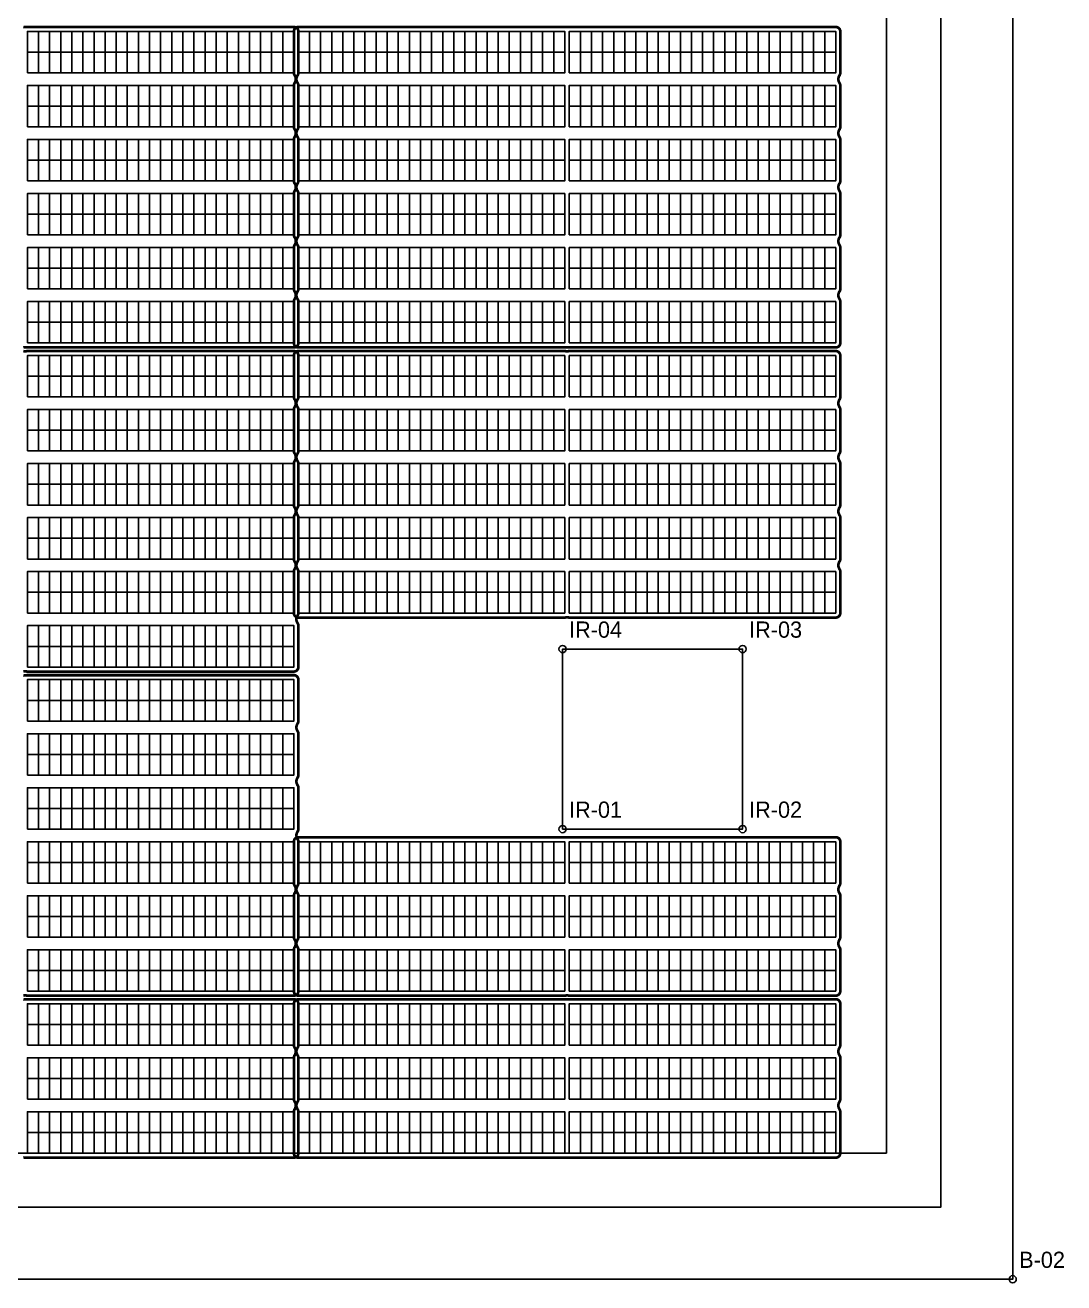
# Model space of a CAD drawing. Header units: metres. Extents: x 1000 to 1920, y 586 to 1306.
# Drawn here: x 1290.3 to 1405.7, y 999.6 to 1139.3 of the extents above; entities that cross this region are included whole.
import ezdxf
from ezdxf.enums import TextEntityAlignment as Align

# ---------------------------------------------------------------- set-up
doc = ezdxf.new("R2010")
doc.units = ezdxf.units.M
for name, color, linetype in [('BOUNDARY', 7, 'Continuous'), ('BOUNDARY_POINTS', 7, 'Continuous'), ('EXCLUSIONS', 1, 'Continuous'), ('GROUP_BOUNDARY', 1, 'Continuous'), ('INVERTER_ROOM_POINTS', 6, 'Continuous'), ('MODULES', 5, 'Continuous'), ('PV_TABLES', 3, 'Continuous'), ('SERVICE_ROAD', 1, 'Continuous')]:
    doc.layers.add(name, color=color, linetype=linetype)

# ---------------------------------------------------------------- blocks, each defined once
blk = doc.blocks.new('PV_TABLE_2x24')
at = {"layer": 'MODULES'}
for p, q in [((1.23333, 0), (1.23333, 4.6)), ((2.46666, 0), (2.46666, 4.6)), ((3.69999, 0), (3.69999, 4.6)), ((4.93332, 0), (4.93332, 4.6)), ((6.16665, 0), (6.16665, 4.6)), ((7.39998, 0), (7.39998, 4.6)), ((8.63331, 0), (8.63331, 4.6)), ((9.86664, 0), (9.86664, 4.6)), ((11.09997, 0), (11.09997, 4.6)), ((12.3333, 0), (12.3333, 4.6)), ((13.56663, 0), (13.56663, 4.6)), ((14.79996, 0), (14.79996, 4.6)), ((16.03329, 0), (16.03329, 4.6)), ((17.26662, 0), (17.26662, 4.6)), ((18.49995, 0), (18.49995, 4.6)), ((19.73328, 0), (19.73328, 4.6)), ((20.96661, 0), (20.96661, 4.6)), ((22.19994, 0), (22.19994, 4.6)), ((23.43327, 0), (23.43327, 4.6)), ((24.6666, 0), (24.6666, 4.6)), ((25.89993, 0), (25.89993, 4.6)), ((27.13326, 0), (27.13326, 4.6)), ((28.36659, 0), (28.36659, 4.6)), ((0, 2.3), (29.59992, 2.3))]:
    blk.add_line(p, q, dxfattribs=at)
blk.add_lwpolyline([(0, 0), (29.59992, 0), (29.59992, 4.6), (0, 4.6)], close=True, dxfattribs=at)

msp = doc.modelspace()

# ---------------------------------------------------------------- linework, layer by layer
at = {"layer": 'BOUNDARY'}
msp.add_lwpolyline([(1000, 1000), (1400, 1000), (1400, 1300), (1000, 1300), (1000, 1000)], close=True, dxfattribs=at)
at = {"layer": 'BOUNDARY_POINTS'}
msp.add_circle((1400, 1000), 0.4, dxfattribs=at)
at = {"layer": 'EXCLUSIONS'}
msp.add_lwpolyline([(1350, 1050), (1370, 1050), (1370, 1070), (1350, 1070), (1350, 1050)], close=True, dxfattribs=at)
at = {"layer": 'GROUP_BOUNDARY', "color": 1, "lineweight": 211, "true_color": 0xdc143c, "const_width": 0.3}
for points in [[(1290.1, 1139.1), (1290.18, 1139.08), (1290.19, 1139.08), (1290.26, 1139.08), (1290.34, 1139.08), (1290.41, 1139.08), (1290.5, 1139.1), (1290.57, 1139.1), (1320.13, 1139.1), (1320.2, 1139.1), (1320.25, 1139.09), (1320.29, 1139.08), (1320.34, 1139.06), (1320.38, 1139.04), (1320.43, 1139.01), (1320.47, 1138.99), (1320.5, 1138.95), (1320.54, 1138.92), (1320.56, 1138.88), (1320.59, 1138.84), (1320.61, 1138.79), (1320.63, 1138.74), (1320.64, 1138.7), (1320.65, 1138.65), (1320.65, 1138.58), (1320.65, 1134.02), (1320.65, 1133.95), (1320.64, 1133.9), (1320.63, 1133.86), (1320.61, 1133.81), (1320.59, 1133.76), (1320.55, 1133.7), (1320.54, 1133.69), (1320.51, 1133.62), (1320.48, 1133.55), (1320.46, 1133.48), (1320.44, 1133.41), (1320.44, 1133.33), (1320.44, 1133.26), (1320.44, 1133.19), (1320.46, 1133.11), (1320.48, 1133.04), (1320.51, 1132.98), (1320.54, 1132.91), (1320.59, 1132.83), (1320.61, 1132.79), (1320.63, 1132.74), (1320.64, 1132.7), (1320.65, 1132.65), (1320.65, 1132.58), (1320.65, 1128.02), (1320.65, 1127.95), (1320.64, 1127.9), (1320.63, 1127.86), (1320.61, 1127.81), (1320.59, 1127.76), (1320.55, 1127.7), (1320.54, 1127.69), (1320.51, 1127.62), (1320.48, 1127.55), (1320.46, 1127.48), (1320.44, 1127.41), (1320.44, 1127.33), (1320.44, 1127.26), (1320.44, 1127.19), (1320.46, 1127.11), (1320.48, 1127.04), (1320.51, 1126.98), (1320.54, 1126.91), (1320.59, 1126.83), (1320.61, 1126.79), (1320.63, 1126.74), (1320.64, 1126.7), (1320.65, 1126.65), (1320.65, 1126.58), (1320.65, 1122.02), (1320.65, 1121.95), (1320.64, 1121.9), (1320.63, 1121.86), (1320.61, 1121.81), (1320.59, 1121.76), (1320.55, 1121.7), (1320.54, 1121.69), (1320.51, 1121.62), (1320.48, 1121.55), (1320.46, 1121.48), (1320.44, 1121.41), (1320.44, 1121.33), (1320.44, 1121.26), (1320.44, 1121.19), (1320.46, 1121.11), (1320.48, 1121.04), (1320.51, 1120.98), (1320.54, 1120.91), (1320.59, 1120.83), (1320.61, 1120.79), (1320.63, 1120.74), (1320.64, 1120.7), (1320.65, 1120.65), (1320.65, 1120.58), (1320.65, 1116.02), (1320.65, 1115.95), (1320.64, 1115.9), (1320.63, 1115.86), (1320.61, 1115.81), (1320.59, 1115.76), (1320.55, 1115.7), (1320.54, 1115.69), (1320.51, 1115.62), (1320.48, 1115.55), (1320.46, 1115.48), (1320.44, 1115.41), (1320.44, 1115.33), (1320.44, 1115.26), (1320.44, 1115.19), (1320.46, 1115.11), (1320.48, 1115.04), (1320.51, 1114.98), (1320.54, 1114.91), (1320.59, 1114.83), (1320.61, 1114.79), (1320.63, 1114.74), (1320.64, 1114.7), (1320.65, 1114.65), (1320.65, 1114.58), (1320.65, 1110.02), (1320.65, 1109.95), (1320.64, 1109.9), (1320.63, 1109.86), (1320.61, 1109.81), (1320.59, 1109.76), (1320.55, 1109.7), (1320.54, 1109.69), (1320.51, 1109.62), (1320.48, 1109.55), (1320.46, 1109.48), (1320.44, 1109.41), (1320.44, 1109.33), (1320.44, 1109.26), (1320.44, 1109.19), (1320.46, 1109.11), (1320.48, 1109.04), (1320.51, 1108.98), (1320.54, 1108.91), (1320.59, 1108.83), (1320.61, 1108.79), (1320.63, 1108.74), (1320.64, 1108.7), (1320.65, 1108.65), (1320.65, 1108.58), (1320.65, 1104.02), (1320.65, 1103.95), (1320.64, 1103.9), (1320.63, 1103.86), (1320.61, 1103.81), (1320.59, 1103.76), (1320.56, 1103.72), (1320.54, 1103.68), (1320.5, 1103.65), (1320.47, 1103.61), (1320.43, 1103.59), (1320.38, 1103.56), (1320.34, 1103.54), (1320.29, 1103.52), (1320.25, 1103.51), (1320.2, 1103.5), (1320.13, 1103.5), (1290.57, 1103.5), (1290.5, 1103.5), (1290.42, 1103.52), (1290.41, 1103.52), (1290.33, 1103.52), (1290.26, 1103.52), (1290.19, 1103.52), (1290.1, 1103.5)], [(1290.1, 1103.1), (1290.18, 1103.08), (1290.19, 1103.08), (1290.26, 1103.08), (1290.34, 1103.08), (1290.41, 1103.08), (1290.5, 1103.1), (1290.57, 1103.1), (1320.13, 1103.1), (1320.2, 1103.1), (1320.25, 1103.09), (1320.29, 1103.08), (1320.34, 1103.06), (1320.38, 1103.04), (1320.43, 1103.01), (1320.47, 1102.99), (1320.5, 1102.95), (1320.54, 1102.92), (1320.56, 1102.88), (1320.59, 1102.84), (1320.61, 1102.79), (1320.63, 1102.74), (1320.64, 1102.7), (1320.65, 1102.65), (1320.65, 1102.58), (1320.65, 1098.02), (1320.65, 1097.95), (1320.64, 1097.9), (1320.63, 1097.86), (1320.61, 1097.81), (1320.59, 1097.76), (1320.55, 1097.7), (1320.54, 1097.69), (1320.51, 1097.62), (1320.48, 1097.55), (1320.46, 1097.48), (1320.44, 1097.41), (1320.44, 1097.33), (1320.44, 1097.26), (1320.44, 1097.19), (1320.46, 1097.11), (1320.48, 1097.04), (1320.51, 1096.98), (1320.54, 1096.91), (1320.59, 1096.83), (1320.61, 1096.79), (1320.63, 1096.74), (1320.64, 1096.7), (1320.65, 1096.65), (1320.65, 1096.58), (1320.65, 1092.02), (1320.65, 1091.95), (1320.64, 1091.9), (1320.63, 1091.86), (1320.61, 1091.81), (1320.59, 1091.76), (1320.55, 1091.7), (1320.54, 1091.69), (1320.51, 1091.62), (1320.48, 1091.55), (1320.46, 1091.48), (1320.44, 1091.41), (1320.44, 1091.33), (1320.44, 1091.26), (1320.44, 1091.19), (1320.46, 1091.11), (1320.48, 1091.04), (1320.51, 1090.98), (1320.54, 1090.91), (1320.59, 1090.83), (1320.61, 1090.79), (1320.63, 1090.74), (1320.64, 1090.7), (1320.65, 1090.65), (1320.65, 1090.58), (1320.65, 1086.02), (1320.65, 1085.95), (1320.64, 1085.9), (1320.63, 1085.86), (1320.61, 1085.81), (1320.59, 1085.76), (1320.55, 1085.7), (1320.54, 1085.69), (1320.51, 1085.62), (1320.48, 1085.55), (1320.46, 1085.48), (1320.44, 1085.41), (1320.44, 1085.33), (1320.44, 1085.26), (1320.44, 1085.19), (1320.46, 1085.11), (1320.48, 1085.04), (1320.51, 1084.98), (1320.54, 1084.91), (1320.59, 1084.83), (1320.61, 1084.79), (1320.63, 1084.74), (1320.64, 1084.7), (1320.65, 1084.65), (1320.65, 1084.58), (1320.65, 1080.02), (1320.65, 1079.95), (1320.64, 1079.9), (1320.63, 1079.86), (1320.61, 1079.81), (1320.59, 1079.76), (1320.55, 1079.7), (1320.54, 1079.69), (1320.51, 1079.62), (1320.48, 1079.55), (1320.46, 1079.48), (1320.44, 1079.41), (1320.44, 1079.33), (1320.44, 1079.26), (1320.44, 1079.19), (1320.46, 1079.11), (1320.48, 1079.04), (1320.51, 1078.98), (1320.54, 1078.91), (1320.59, 1078.83), (1320.61, 1078.79), (1320.63, 1078.74), (1320.64, 1078.7), (1320.65, 1078.65), (1320.65, 1078.58), (1320.65, 1074.02), (1320.65, 1073.95), (1320.64, 1073.9), (1320.63, 1073.86), (1320.61, 1073.81), (1320.59, 1073.76), (1320.55, 1073.7), (1320.54, 1073.69), (1320.51, 1073.62), (1320.48, 1073.55), (1320.46, 1073.48), (1320.44, 1073.41), (1320.44, 1073.33), (1320.44, 1073.26), (1320.44, 1073.19), (1320.46, 1073.11), (1320.48, 1073.04), (1320.51, 1072.98), (1320.54, 1072.91), (1320.59, 1072.83), (1320.61, 1072.79), (1320.63, 1072.74), (1320.64, 1072.7), (1320.65, 1072.65), (1320.65, 1072.58), (1320.65, 1068.02), (1320.65, 1067.95), (1320.64, 1067.9), (1320.63, 1067.86), (1320.61, 1067.81), (1320.59, 1067.76), (1320.56, 1067.72), (1320.54, 1067.68), (1320.5, 1067.65), (1320.47, 1067.61), (1320.43, 1067.59), (1320.38, 1067.56), (1320.34, 1067.54), (1320.29, 1067.52), (1320.25, 1067.51), (1320.2, 1067.5), (1320.13, 1067.5), (1290.57, 1067.5), (1290.5, 1067.5), (1290.42, 1067.52), (1290.41, 1067.52), (1290.33, 1067.52), (1290.26, 1067.52), (1290.19, 1067.52), (1290.1, 1067.5)], [(1290.1, 1067.1), (1290.18, 1067.08), (1290.19, 1067.08), (1290.26, 1067.08), (1290.34, 1067.08), (1290.41, 1067.08), (1290.5, 1067.1), (1290.57, 1067.1), (1320.13, 1067.1), (1320.2, 1067.1), (1320.25, 1067.09), (1320.29, 1067.08), (1320.34, 1067.06), (1320.38, 1067.04), (1320.43, 1067.01), (1320.47, 1066.99), (1320.5, 1066.95), (1320.54, 1066.92), (1320.56, 1066.88), (1320.59, 1066.84), (1320.61, 1066.79), (1320.63, 1066.74), (1320.64, 1066.7), (1320.65, 1066.65), (1320.65, 1066.58), (1320.65, 1062.02), (1320.65, 1061.95), (1320.64, 1061.9), (1320.63, 1061.86), (1320.61, 1061.81), (1320.59, 1061.76), (1320.55, 1061.7), (1320.54, 1061.69), (1320.51, 1061.62), (1320.48, 1061.55), (1320.46, 1061.48), (1320.44, 1061.41), (1320.44, 1061.33), (1320.44, 1061.26), (1320.44, 1061.19), (1320.46, 1061.11), (1320.48, 1061.04), (1320.51, 1060.98), (1320.54, 1060.91), (1320.59, 1060.83), (1320.61, 1060.79), (1320.63, 1060.74), (1320.64, 1060.7), (1320.65, 1060.65), (1320.65, 1060.58), (1320.65, 1056.02), (1320.65, 1055.95), (1320.64, 1055.9), (1320.63, 1055.86), (1320.61, 1055.81), (1320.59, 1055.76), (1320.55, 1055.7), (1320.54, 1055.69), (1320.51, 1055.62), (1320.48, 1055.55), (1320.46, 1055.48), (1320.44, 1055.41), (1320.44, 1055.33), (1320.44, 1055.26), (1320.44, 1055.19), (1320.46, 1055.11), (1320.48, 1055.04), (1320.51, 1054.98), (1320.54, 1054.91), (1320.59, 1054.83), (1320.61, 1054.79), (1320.63, 1054.74), (1320.64, 1054.7), (1320.65, 1054.65), (1320.65, 1054.58), (1320.65, 1050.02), (1320.65, 1049.95), (1320.64, 1049.9), (1320.63, 1049.86), (1320.61, 1049.81), (1320.59, 1049.76), (1320.55, 1049.7), (1320.54, 1049.69), (1320.51, 1049.62), (1320.48, 1049.55), (1320.46, 1049.48), (1320.44, 1049.41), (1320.44, 1049.33), (1320.44, 1049.26), (1320.44, 1049.19), (1320.46, 1049.11), (1320.48, 1049.04), (1320.51, 1048.98), (1320.54, 1048.91), (1320.59, 1048.83), (1320.61, 1048.79), (1320.63, 1048.74), (1320.64, 1048.7), (1320.65, 1048.65), (1320.65, 1048.58), (1320.65, 1044.02), (1320.65, 1043.95), (1320.64, 1043.9), (1320.63, 1043.86), (1320.61, 1043.81), (1320.59, 1043.76), (1320.55, 1043.7), (1320.54, 1043.69), (1320.51, 1043.62), (1320.48, 1043.55), (1320.46, 1043.48), (1320.44, 1043.41), (1320.44, 1043.33), (1320.44, 1043.26), (1320.44, 1043.19), (1320.46, 1043.11), (1320.48, 1043.04), (1320.51, 1042.98), (1320.54, 1042.91), (1320.59, 1042.83), (1320.61, 1042.79), (1320.63, 1042.74), (1320.64, 1042.7), (1320.65, 1042.65), (1320.65, 1042.58), (1320.65, 1038.02), (1320.65, 1037.95), (1320.64, 1037.9), (1320.63, 1037.86), (1320.61, 1037.81), (1320.59, 1037.76), (1320.55, 1037.7), (1320.54, 1037.69), (1320.51, 1037.62), (1320.48, 1037.55), (1320.46, 1037.48), (1320.44, 1037.41), (1320.44, 1037.33), (1320.44, 1037.26), (1320.44, 1037.19), (1320.46, 1037.11), (1320.48, 1037.04), (1320.51, 1036.98), (1320.54, 1036.91), (1320.59, 1036.83), (1320.61, 1036.79), (1320.63, 1036.74), (1320.64, 1036.7), (1320.65, 1036.65), (1320.65, 1036.58), (1320.65, 1032.02), (1320.65, 1031.95), (1320.64, 1031.9), (1320.63, 1031.86), (1320.61, 1031.81), (1320.59, 1031.76), (1320.56, 1031.72), (1320.54, 1031.68), (1320.5, 1031.65), (1320.47, 1031.61), (1320.43, 1031.59), (1320.38, 1031.56), (1320.34, 1031.54), (1320.29, 1031.52), (1320.25, 1031.51), (1320.2, 1031.5), (1320.13, 1031.5), (1290.57, 1031.5), (1290.5, 1031.5), (1290.42, 1031.52), (1290.41, 1031.52), (1290.33, 1031.52), (1290.26, 1031.52), (1290.19, 1031.52), (1290.1, 1031.5)], [(1290.1, 1031.1), (1290.18, 1031.08), (1290.19, 1031.08), (1290.26, 1031.08), (1290.34, 1031.08), (1290.41, 1031.08), (1290.5, 1031.1), (1290.57, 1031.1), (1320.13, 1031.1), (1320.2, 1031.1), (1320.25, 1031.09), (1320.29, 1031.08), (1320.34, 1031.06), (1320.38, 1031.04), (1320.43, 1031.01), (1320.47, 1030.99), (1320.5, 1030.95), (1320.54, 1030.92), (1320.56, 1030.88), (1320.59, 1030.84), (1320.61, 1030.79), (1320.63, 1030.74), (1320.64, 1030.7), (1320.65, 1030.65), (1320.65, 1030.58), (1320.65, 1026.02), (1320.65, 1025.95), (1320.64, 1025.9), (1320.63, 1025.86), (1320.61, 1025.81), (1320.59, 1025.76), (1320.55, 1025.7), (1320.54, 1025.69), (1320.51, 1025.62), (1320.48, 1025.55), (1320.46, 1025.48), (1320.44, 1025.41), (1320.44, 1025.33), (1320.44, 1025.26), (1320.44, 1025.19), (1320.46, 1025.11), (1320.48, 1025.04), (1320.51, 1024.98), (1320.54, 1024.91), (1320.59, 1024.83), (1320.61, 1024.79), (1320.63, 1024.74), (1320.64, 1024.7), (1320.65, 1024.65), (1320.65, 1024.58), (1320.65, 1020.02), (1320.65, 1019.95), (1320.64, 1019.9), (1320.63, 1019.86), (1320.61, 1019.81), (1320.59, 1019.76), (1320.55, 1019.7), (1320.54, 1019.69), (1320.51, 1019.62), (1320.48, 1019.55), (1320.46, 1019.48), (1320.44, 1019.41), (1320.44, 1019.33), (1320.44, 1019.26), (1320.44, 1019.19), (1320.46, 1019.11), (1320.48, 1019.04), (1320.51, 1018.98), (1320.54, 1018.91), (1320.59, 1018.83), (1320.61, 1018.79), (1320.63, 1018.74), (1320.64, 1018.7), (1320.65, 1018.65), (1320.65, 1018.58), (1320.65, 1014.02), (1320.65, 1013.95), (1320.64, 1013.9), (1320.63, 1013.86), (1320.61, 1013.81), (1320.59, 1013.76), (1320.56, 1013.72), (1320.54, 1013.68), (1320.5, 1013.65), (1320.47, 1013.61), (1320.43, 1013.59), (1320.38, 1013.56), (1320.34, 1013.54), (1320.29, 1013.52), (1320.25, 1013.51), (1320.2, 1013.5), (1320.13, 1013.5), (1290.57, 1013.5), (1290.5, 1013.5), (1290.42, 1013.52), (1290.41, 1013.52), (1290.33, 1013.52), (1290.26, 1013.52), (1290.19, 1013.52), (1290.1, 1013.5)]]:
    msp.add_lwpolyline(points, dxfattribs=at)
at = {"layer": 'GROUP_BOUNDARY', "color": 5, "lineweight": 211, "true_color": 0x006ef0, "const_width": 0.3}
for points in [[(1320.26, 1108.91), (1320.29, 1108.98), (1320.32, 1109.05), (1320.34, 1109.12), (1320.36, 1109.19), (1320.36, 1109.26), (1320.36, 1109.34), (1320.36, 1109.41), (1320.34, 1109.48), (1320.32, 1109.55), (1320.29, 1109.62), (1320.26, 1109.69), (1320.25, 1109.7), (1320.21, 1109.76), (1320.19, 1109.81), (1320.17, 1109.86), (1320.16, 1109.9), (1320.15, 1109.95), (1320.15, 1110.02), (1320.15, 1114.58), (1320.15, 1114.65), (1320.16, 1114.7), (1320.17, 1114.74), (1320.19, 1114.79), (1320.21, 1114.84), (1320.25, 1114.9), (1320.26, 1114.91), (1320.29, 1114.98), (1320.32, 1115.05), (1320.34, 1115.12), (1320.36, 1115.19), (1320.36, 1115.27), (1320.36, 1115.34), (1320.36, 1115.41), (1320.34, 1115.49), (1320.32, 1115.56), (1320.29, 1115.62), (1320.26, 1115.69), (1320.21, 1115.77), (1320.19, 1115.81), (1320.17, 1115.86), (1320.16, 1115.9), (1320.15, 1115.95), (1320.15, 1116.02), (1320.15, 1120.58), (1320.15, 1120.65), (1320.16, 1120.7), (1320.17, 1120.74), (1320.19, 1120.79), (1320.21, 1120.84), (1320.25, 1120.9), (1320.26, 1120.91), (1320.29, 1120.98), (1320.32, 1121.05), (1320.34, 1121.12), (1320.36, 1121.19), (1320.36, 1121.27), (1320.36, 1121.34), (1320.36, 1121.41), (1320.34, 1121.49), (1320.32, 1121.56), (1320.29, 1121.62), (1320.26, 1121.69), (1320.21, 1121.77), (1320.19, 1121.81), (1320.17, 1121.86), (1320.16, 1121.9), (1320.15, 1121.95), (1320.15, 1122.02), (1320.15, 1126.58), (1320.15, 1126.65), (1320.16, 1126.7), (1320.17, 1126.74), (1320.19, 1126.79), (1320.21, 1126.84), (1320.25, 1126.9), (1320.26, 1126.91), (1320.29, 1126.98), (1320.32, 1127.05), (1320.34, 1127.12), (1320.36, 1127.19), (1320.36, 1127.27), (1320.36, 1127.34), (1320.36, 1127.41), (1320.34, 1127.49), (1320.32, 1127.56), (1320.29, 1127.62), (1320.26, 1127.69), (1320.21, 1127.77), (1320.19, 1127.81), (1320.17, 1127.86), (1320.16, 1127.9), (1320.15, 1127.95), (1320.15, 1128.02), (1320.15, 1132.58), (1320.15, 1132.65), (1320.16, 1132.7), (1320.17, 1132.74), (1320.19, 1132.79), (1320.21, 1132.84), (1320.25, 1132.9), (1320.26, 1132.91), (1320.29, 1132.98), (1320.32, 1133.05), (1320.34, 1133.12), (1320.36, 1133.19), (1320.36, 1133.27), (1320.36, 1133.34), (1320.36, 1133.41), (1320.34, 1133.49), (1320.32, 1133.56), (1320.29, 1133.62), (1320.26, 1133.69), (1320.21, 1133.77), (1320.19, 1133.81), (1320.17, 1133.86), (1320.16, 1133.9), (1320.15, 1133.95), (1320.15, 1134.02), (1320.15, 1138.58), (1320.15, 1138.65), (1320.16, 1138.7), (1320.17, 1138.74), (1320.19, 1138.79), (1320.21, 1138.84), (1320.23, 1138.88), (1320.26, 1138.92), (1320.3, 1138.95), (1320.33, 1138.99), (1320.37, 1139.01), (1320.41, 1139.04), (1320.46, 1139.06), (1320.5, 1139.08), (1320.55, 1139.09), (1320.6, 1139.1), (1320.67, 1139.1), (1350.23, 1139.1), (1350.3, 1139.1), (1350.38, 1139.08), (1350.39, 1139.08), (1350.46, 1139.08), (1350.54, 1139.08), (1350.61, 1139.08), (1350.7, 1139.1), (1350.77, 1139.1), (1380.33, 1139.1), (1380.4, 1139.1), (1380.45, 1139.09), (1380.49, 1139.08), (1380.54, 1139.06), (1380.58, 1139.04), (1380.63, 1139.01), (1380.67, 1138.99), (1380.7, 1138.95), (1380.74, 1138.92), (1380.76, 1138.88), (1380.79, 1138.84), (1380.81, 1138.79), (1380.83, 1138.74), (1380.84, 1138.7), (1380.85, 1138.65), (1380.85, 1138.58), (1380.85, 1134.02), (1380.85, 1133.95), (1380.84, 1133.9), (1380.83, 1133.86), (1380.81, 1133.81), (1380.79, 1133.76), (1380.75, 1133.7), (1380.74, 1133.69), (1380.71, 1133.62), (1380.68, 1133.55), (1380.66, 1133.48), (1380.64, 1133.41), (1380.64, 1133.33), (1380.64, 1133.26), (1380.64, 1133.19), (1380.66, 1133.11), (1380.68, 1133.04), (1380.71, 1132.98), (1380.74, 1132.91), (1380.79, 1132.83), (1380.81, 1132.79), (1380.83, 1132.74), (1380.84, 1132.7), (1380.85, 1132.65), (1380.85, 1132.58), (1380.85, 1128.02), (1380.85, 1127.95), (1380.84, 1127.9), (1380.83, 1127.86), (1380.81, 1127.81), (1380.79, 1127.76), (1380.75, 1127.7), (1380.74, 1127.69), (1380.71, 1127.62), (1380.68, 1127.55), (1380.66, 1127.48), (1380.64, 1127.41), (1380.64, 1127.33), (1380.64, 1127.26), (1380.64, 1127.19), (1380.66, 1127.11), (1380.68, 1127.04), (1380.71, 1126.98), (1380.74, 1126.91), (1380.79, 1126.83), (1380.81, 1126.79), (1380.83, 1126.74), (1380.84, 1126.7), (1380.85, 1126.65), (1380.85, 1126.58), (1380.85, 1122.02), (1380.85, 1121.95), (1380.84, 1121.9), (1380.83, 1121.86), (1380.81, 1121.81), (1380.79, 1121.76), (1380.75, 1121.7), (1380.74, 1121.69), (1380.71, 1121.62), (1380.68, 1121.55), (1380.66, 1121.48), (1380.64, 1121.41), (1380.64, 1121.33), (1380.64, 1121.26), (1380.64, 1121.19), (1380.66, 1121.11), (1380.68, 1121.04), (1380.71, 1120.98), (1380.74, 1120.91), (1380.79, 1120.83), (1380.81, 1120.79), (1380.83, 1120.74), (1380.84, 1120.7), (1380.85, 1120.65), (1380.85, 1120.58), (1380.85, 1116.02), (1380.85, 1115.95), (1380.84, 1115.9), (1380.83, 1115.86), (1380.81, 1115.81), (1380.79, 1115.76), (1380.75, 1115.7), (1380.74, 1115.69), (1380.71, 1115.62), (1380.68, 1115.55), (1380.66, 1115.48), (1380.64, 1115.41), (1380.64, 1115.33), (1380.64, 1115.26), (1380.64, 1115.19), (1380.66, 1115.11), (1380.68, 1115.04), (1380.71, 1114.98), (1380.74, 1114.91), (1380.79, 1114.83), (1380.81, 1114.79), (1380.83, 1114.74), (1380.84, 1114.7), (1380.85, 1114.65), (1380.85, 1114.58), (1380.85, 1110.02), (1380.85, 1109.95), (1380.84, 1109.9), (1380.83, 1109.86), (1380.81, 1109.81), (1380.79, 1109.76), (1380.75, 1109.7), (1380.74, 1109.69), (1380.71, 1109.62), (1380.68, 1109.55), (1380.66, 1109.48), (1380.64, 1109.41), (1380.64, 1109.33), (1380.64, 1109.26), (1380.64, 1109.19), (1380.66, 1109.11), (1380.68, 1109.04), (1380.71, 1108.98), (1380.74, 1108.91), (1380.79, 1108.83), (1380.81, 1108.79), (1380.83, 1108.74), (1380.84, 1108.7), (1380.85, 1108.65), (1380.85, 1108.58), (1380.85, 1104.02), (1380.85, 1103.95), (1380.84, 1103.9), (1380.83, 1103.86), (1380.81, 1103.81), (1380.79, 1103.76), (1380.76, 1103.72), (1380.74, 1103.68), (1380.7, 1103.65), (1380.67, 1103.61), (1380.63, 1103.59), (1380.58, 1103.56), (1380.54, 1103.54), (1380.49, 1103.52), (1380.45, 1103.51), (1380.4, 1103.5), (1380.33, 1103.5), (1350.77, 1103.5), (1350.7, 1103.5), (1350.62, 1103.52), (1350.61, 1103.52), (1350.53, 1103.52), (1350.46, 1103.52), (1350.39, 1103.52), (1350.3, 1103.5), (1350.23, 1103.5), (1320.67, 1103.5), (1320.6, 1103.5), (1320.55, 1103.51), (1320.5, 1103.52), (1320.46, 1103.54), (1320.41, 1103.56), (1320.37, 1103.59), (1320.33, 1103.61), (1320.3, 1103.65), (1320.26, 1103.68), (1320.23, 1103.72), (1320.21, 1103.76), (1320.19, 1103.81), (1320.17, 1103.86), (1320.16, 1103.9), (1320.15, 1103.95), (1320.15, 1104.02), (1320.15, 1108.58), (1320.15, 1108.65), (1320.16, 1108.7), (1320.17, 1108.74), (1320.19, 1108.79), (1320.21, 1108.84), (1320.25, 1108.9), (1320.26, 1108.91)], [(1320.26, 1078.91), (1320.29, 1078.98), (1320.32, 1079.05), (1320.34, 1079.12), (1320.36, 1079.19), (1320.36, 1079.26), (1320.36, 1079.34), (1320.36, 1079.41), (1320.34, 1079.48), (1320.32, 1079.55), (1320.29, 1079.62), (1320.26, 1079.69), (1320.25, 1079.7), (1320.21, 1079.76), (1320.19, 1079.81), (1320.17, 1079.86), (1320.16, 1079.9), (1320.15, 1079.95), (1320.15, 1080.02), (1320.15, 1084.58), (1320.15, 1084.65), (1320.16, 1084.7), (1320.17, 1084.74), (1320.19, 1084.79), (1320.21, 1084.84), (1320.25, 1084.9), (1320.26, 1084.91), (1320.29, 1084.98), (1320.32, 1085.05), (1320.34, 1085.12), (1320.36, 1085.19), (1320.36, 1085.27), (1320.36, 1085.34), (1320.36, 1085.41), (1320.34, 1085.49), (1320.32, 1085.56), (1320.29, 1085.62), (1320.26, 1085.69), (1320.21, 1085.77), (1320.19, 1085.81), (1320.17, 1085.86), (1320.16, 1085.9), (1320.15, 1085.95), (1320.15, 1086.02), (1320.15, 1090.58), (1320.15, 1090.65), (1320.16, 1090.7), (1320.17, 1090.74), (1320.19, 1090.79), (1320.21, 1090.84), (1320.25, 1090.9), (1320.26, 1090.91), (1320.29, 1090.98), (1320.32, 1091.05), (1320.34, 1091.12), (1320.36, 1091.19), (1320.36, 1091.27), (1320.36, 1091.34), (1320.36, 1091.41), (1320.34, 1091.49), (1320.32, 1091.56), (1320.29, 1091.62), (1320.26, 1091.69), (1320.21, 1091.77), (1320.19, 1091.81), (1320.17, 1091.86), (1320.16, 1091.9), (1320.15, 1091.95), (1320.15, 1092.02), (1320.15, 1096.58), (1320.15, 1096.65), (1320.16, 1096.7), (1320.17, 1096.74), (1320.19, 1096.79), (1320.21, 1096.84), (1320.25, 1096.9), (1320.26, 1096.91), (1320.29, 1096.98), (1320.32, 1097.05), (1320.34, 1097.12), (1320.36, 1097.19), (1320.36, 1097.27), (1320.36, 1097.34), (1320.36, 1097.41), (1320.34, 1097.49), (1320.32, 1097.56), (1320.29, 1097.62), (1320.26, 1097.69), (1320.21, 1097.77), (1320.19, 1097.81), (1320.17, 1097.86), (1320.16, 1097.9), (1320.15, 1097.95), (1320.15, 1098.02), (1320.15, 1102.58), (1320.15, 1102.65), (1320.16, 1102.7), (1320.17, 1102.74), (1320.19, 1102.79), (1320.21, 1102.84), (1320.23, 1102.88), (1320.26, 1102.92), (1320.3, 1102.95), (1320.33, 1102.99), (1320.37, 1103.01), (1320.41, 1103.04), (1320.46, 1103.06), (1320.5, 1103.08), (1320.55, 1103.09), (1320.6, 1103.1), (1320.67, 1103.1), (1350.23, 1103.1), (1350.3, 1103.1), (1350.38, 1103.08), (1350.39, 1103.08), (1350.46, 1103.08), (1350.54, 1103.08), (1350.61, 1103.08), (1350.7, 1103.1), (1350.77, 1103.1), (1380.33, 1103.1), (1380.4, 1103.1), (1380.45, 1103.09), (1380.49, 1103.08), (1380.54, 1103.06), (1380.58, 1103.04), (1380.63, 1103.01), (1380.67, 1102.99), (1380.7, 1102.95), (1380.74, 1102.92), (1380.76, 1102.88), (1380.79, 1102.84), (1380.81, 1102.79), (1380.83, 1102.74), (1380.84, 1102.7), (1380.85, 1102.65), (1380.85, 1102.58), (1380.85, 1098.02), (1380.85, 1097.95), (1380.84, 1097.9), (1380.83, 1097.86), (1380.81, 1097.81), (1380.79, 1097.76), (1380.75, 1097.7), (1380.74, 1097.69), (1380.71, 1097.62), (1380.68, 1097.55), (1380.66, 1097.48), (1380.64, 1097.41), (1380.64, 1097.33), (1380.64, 1097.26), (1380.64, 1097.19), (1380.66, 1097.11), (1380.68, 1097.04), (1380.71, 1096.98), (1380.74, 1096.91), (1380.79, 1096.83), (1380.81, 1096.79), (1380.83, 1096.74), (1380.84, 1096.7), (1380.85, 1096.65), (1380.85, 1096.58), (1380.85, 1092.02), (1380.85, 1091.95), (1380.84, 1091.9), (1380.83, 1091.86), (1380.81, 1091.81), (1380.79, 1091.76), (1380.75, 1091.7), (1380.74, 1091.69), (1380.71, 1091.62), (1380.68, 1091.55), (1380.66, 1091.48), (1380.64, 1091.41), (1380.64, 1091.33), (1380.64, 1091.26), (1380.64, 1091.19), (1380.66, 1091.11), (1380.68, 1091.04), (1380.71, 1090.98), (1380.74, 1090.91), (1380.79, 1090.83), (1380.81, 1090.79), (1380.83, 1090.74), (1380.84, 1090.7), (1380.85, 1090.65), (1380.85, 1090.58), (1380.85, 1086.02), (1380.85, 1085.95), (1380.84, 1085.9), (1380.83, 1085.86), (1380.81, 1085.81), (1380.79, 1085.76), (1380.75, 1085.7), (1380.74, 1085.69), (1380.71, 1085.62), (1380.68, 1085.55), (1380.66, 1085.48), (1380.64, 1085.41), (1380.64, 1085.33), (1380.64, 1085.26), (1380.64, 1085.19), (1380.66, 1085.11), (1380.68, 1085.04), (1380.71, 1084.98), (1380.74, 1084.91), (1380.79, 1084.83), (1380.81, 1084.79), (1380.83, 1084.74), (1380.84, 1084.7), (1380.85, 1084.65), (1380.85, 1084.58), (1380.85, 1080.02), (1380.85, 1079.95), (1380.84, 1079.9), (1380.83, 1079.86), (1380.81, 1079.81), (1380.79, 1079.76), (1380.75, 1079.7), (1380.74, 1079.69), (1380.71, 1079.62), (1380.68, 1079.55), (1380.66, 1079.48), (1380.64, 1079.41), (1380.64, 1079.33), (1380.64, 1079.26), (1380.64, 1079.19), (1380.66, 1079.11), (1380.68, 1079.04), (1380.71, 1078.98), (1380.74, 1078.91), (1380.79, 1078.83), (1380.81, 1078.79), (1380.83, 1078.74), (1380.84, 1078.7), (1380.85, 1078.65), (1380.85, 1078.58), (1380.85, 1074.02), (1380.85, 1073.95), (1380.84, 1073.9), (1380.83, 1073.86), (1380.81, 1073.81), (1380.79, 1073.76), (1380.76, 1073.72), (1380.74, 1073.68), (1380.7, 1073.65), (1380.67, 1073.61), (1380.63, 1073.59), (1380.58, 1073.56), (1380.54, 1073.54), (1380.49, 1073.52), (1380.45, 1073.51), (1380.4, 1073.5), (1380.33, 1073.5), (1350.77, 1073.5), (1350.7, 1073.5), (1350.62, 1073.52), (1350.61, 1073.52), (1350.53, 1073.52), (1350.46, 1073.52), (1350.39, 1073.52), (1350.3, 1073.5), (1350.23, 1073.5), (1320.67, 1073.5), (1320.6, 1073.5), (1320.55, 1073.51), (1320.5, 1073.52), (1320.46, 1073.54), (1320.41, 1073.56), (1320.37, 1073.59), (1320.33, 1073.61), (1320.3, 1073.65), (1320.26, 1073.68), (1320.23, 1073.72), (1320.21, 1073.76), (1320.19, 1073.81), (1320.17, 1073.86), (1320.16, 1073.9), (1320.15, 1073.95), (1320.15, 1074.02), (1320.15, 1078.58), (1320.15, 1078.65), (1320.16, 1078.7), (1320.17, 1078.74), (1320.19, 1078.79), (1320.21, 1078.84), (1320.25, 1078.9), (1320.26, 1078.91)], [(1320.15, 1036.65), (1320.16, 1036.7), (1320.17, 1036.74), (1320.19, 1036.79), (1320.21, 1036.84), (1320.25, 1036.9), (1320.26, 1036.91), (1320.29, 1036.98), (1320.32, 1037.05), (1320.34, 1037.12), (1320.36, 1037.19), (1320.36, 1037.27), (1320.36, 1037.34), (1320.36, 1037.41), (1320.34, 1037.49), (1320.32, 1037.56), (1320.29, 1037.62), (1320.26, 1037.69), (1320.21, 1037.77), (1320.19, 1037.81), (1320.17, 1037.86), (1320.16, 1037.9), (1320.15, 1037.95), (1320.15, 1038.02), (1320.15, 1042.58), (1320.15, 1042.65), (1320.16, 1042.7), (1320.17, 1042.74), (1320.19, 1042.79), (1320.21, 1042.84), (1320.25, 1042.9), (1320.26, 1042.91), (1320.29, 1042.98), (1320.32, 1043.05), (1320.34, 1043.12), (1320.36, 1043.19), (1320.36, 1043.27), (1320.36, 1043.34), (1320.36, 1043.41), (1320.34, 1043.49), (1320.32, 1043.56), (1320.29, 1043.62), (1320.26, 1043.69), (1320.21, 1043.77), (1320.19, 1043.81), (1320.17, 1043.86), (1320.16, 1043.9), (1320.15, 1043.95), (1320.15, 1044.02), (1320.15, 1048.58), (1320.15, 1048.65), (1320.16, 1048.7), (1320.17, 1048.74), (1320.19, 1048.79), (1320.21, 1048.84), (1320.23, 1048.88), (1320.26, 1048.92), (1320.3, 1048.95), (1320.33, 1048.99), (1320.37, 1049.01), (1320.41, 1049.04), (1320.46, 1049.06), (1320.5, 1049.08), (1320.55, 1049.09), (1320.6, 1049.1), (1320.67, 1049.1), (1350.23, 1049.1), (1350.3, 1049.1), (1350.38, 1049.08), (1350.39, 1049.08), (1350.46, 1049.08), (1350.54, 1049.08), (1350.61, 1049.08), (1350.7, 1049.1), (1350.77, 1049.1), (1380.33, 1049.1), (1380.4, 1049.1), (1380.45, 1049.09), (1380.49, 1049.08), (1380.54, 1049.06), (1380.58, 1049.04), (1380.63, 1049.01), (1380.67, 1048.99), (1380.7, 1048.95), (1380.74, 1048.92), (1380.76, 1048.88), (1380.79, 1048.84), (1380.81, 1048.79), (1380.83, 1048.74), (1380.84, 1048.7), (1380.85, 1048.65), (1380.85, 1048.58), (1380.85, 1044.02), (1380.85, 1043.95), (1380.84, 1043.9), (1380.83, 1043.86), (1380.81, 1043.81), (1380.79, 1043.76), (1380.75, 1043.7), (1380.74, 1043.69), (1380.71, 1043.62), (1380.68, 1043.55), (1380.66, 1043.48), (1380.64, 1043.41), (1380.64, 1043.33), (1380.64, 1043.26), (1380.64, 1043.19), (1380.66, 1043.11), (1380.68, 1043.04), (1380.71, 1042.98), (1380.74, 1042.91), (1380.79, 1042.83), (1380.81, 1042.79), (1380.83, 1042.74), (1380.84, 1042.7), (1380.85, 1042.65), (1380.85, 1042.58), (1380.85, 1038.02), (1380.85, 1037.95), (1380.84, 1037.9), (1380.83, 1037.86), (1380.81, 1037.81), (1380.79, 1037.76), (1380.75, 1037.7), (1380.74, 1037.69), (1380.71, 1037.62), (1380.68, 1037.55), (1380.66, 1037.48), (1380.64, 1037.41), (1380.64, 1037.33), (1380.64, 1037.26), (1380.64, 1037.19), (1380.66, 1037.11), (1380.68, 1037.04), (1380.71, 1036.98), (1380.74, 1036.91), (1380.79, 1036.83), (1380.81, 1036.79), (1380.83, 1036.74), (1380.84, 1036.7), (1380.85, 1036.65), (1380.85, 1036.58), (1380.85, 1032.02), (1380.85, 1031.95), (1380.84, 1031.9), (1380.83, 1031.86), (1380.81, 1031.81), (1380.79, 1031.76), (1380.76, 1031.72), (1380.74, 1031.68), (1380.7, 1031.65), (1380.67, 1031.61), (1380.63, 1031.59), (1380.58, 1031.56), (1380.54, 1031.54), (1380.49, 1031.52), (1380.45, 1031.51), (1380.4, 1031.5), (1380.33, 1031.5), (1350.77, 1031.5), (1350.7, 1031.5), (1350.62, 1031.52), (1350.61, 1031.52), (1350.53, 1031.52), (1350.46, 1031.52), (1350.39, 1031.52), (1350.3, 1031.5), (1350.23, 1031.5), (1320.67, 1031.5), (1320.6, 1031.5), (1320.55, 1031.51), (1320.5, 1031.52), (1320.46, 1031.54), (1320.41, 1031.56), (1320.37, 1031.59), (1320.33, 1031.61), (1320.3, 1031.65), (1320.26, 1031.68), (1320.23, 1031.72), (1320.21, 1031.76), (1320.19, 1031.81), (1320.17, 1031.86), (1320.16, 1031.9), (1320.15, 1031.95), (1320.15, 1032.02), (1320.15, 1036.58), (1320.15, 1036.65)], [(1320.15, 1018.65), (1320.16, 1018.7), (1320.17, 1018.74), (1320.19, 1018.79), (1320.21, 1018.84), (1320.25, 1018.9), (1320.26, 1018.91), (1320.29, 1018.98), (1320.32, 1019.05), (1320.34, 1019.12), (1320.36, 1019.19), (1320.36, 1019.27), (1320.36, 1019.34), (1320.36, 1019.41), (1320.34, 1019.49), (1320.32, 1019.56), (1320.29, 1019.62), (1320.26, 1019.69), (1320.21, 1019.77), (1320.19, 1019.81), (1320.17, 1019.86), (1320.16, 1019.9), (1320.15, 1019.95), (1320.15, 1020.02), (1320.15, 1024.58), (1320.15, 1024.65), (1320.16, 1024.7), (1320.17, 1024.74), (1320.19, 1024.79), (1320.21, 1024.84), (1320.25, 1024.9), (1320.26, 1024.91), (1320.29, 1024.98), (1320.32, 1025.05), (1320.34, 1025.12), (1320.36, 1025.19), (1320.36, 1025.27), (1320.36, 1025.34), (1320.36, 1025.41), (1320.34, 1025.49), (1320.32, 1025.56), (1320.29, 1025.62), (1320.26, 1025.69), (1320.21, 1025.77), (1320.19, 1025.81), (1320.17, 1025.86), (1320.16, 1025.9), (1320.15, 1025.95), (1320.15, 1026.02), (1320.15, 1030.58), (1320.15, 1030.65), (1320.16, 1030.7), (1320.17, 1030.74), (1320.19, 1030.79), (1320.21, 1030.84), (1320.23, 1030.88), (1320.26, 1030.92), (1320.3, 1030.95), (1320.33, 1030.99), (1320.37, 1031.01), (1320.41, 1031.04), (1320.46, 1031.06), (1320.5, 1031.08), (1320.55, 1031.09), (1320.6, 1031.1), (1320.67, 1031.1), (1350.23, 1031.1), (1350.3, 1031.1), (1350.38, 1031.08), (1350.39, 1031.08), (1350.46, 1031.08), (1350.54, 1031.08), (1350.61, 1031.08), (1350.7, 1031.1), (1350.77, 1031.1), (1380.33, 1031.1), (1380.4, 1031.1), (1380.45, 1031.09), (1380.49, 1031.08), (1380.54, 1031.06), (1380.58, 1031.04), (1380.63, 1031.01), (1380.67, 1030.99), (1380.7, 1030.95), (1380.74, 1030.92), (1380.76, 1030.88), (1380.79, 1030.84), (1380.81, 1030.79), (1380.83, 1030.74), (1380.84, 1030.7), (1380.85, 1030.65), (1380.85, 1030.58), (1380.85, 1026.02), (1380.85, 1025.95), (1380.84, 1025.9), (1380.83, 1025.86), (1380.81, 1025.81), (1380.79, 1025.76), (1380.75, 1025.7), (1380.74, 1025.69), (1380.71, 1025.62), (1380.68, 1025.55), (1380.66, 1025.48), (1380.64, 1025.41), (1380.64, 1025.33), (1380.64, 1025.26), (1380.64, 1025.19), (1380.66, 1025.11), (1380.68, 1025.04), (1380.71, 1024.98), (1380.74, 1024.91), (1380.79, 1024.83), (1380.81, 1024.79), (1380.83, 1024.74), (1380.84, 1024.7), (1380.85, 1024.65), (1380.85, 1024.58), (1380.85, 1020.02), (1380.85, 1019.95), (1380.84, 1019.9), (1380.83, 1019.86), (1380.81, 1019.81), (1380.79, 1019.76), (1380.75, 1019.7), (1380.74, 1019.69), (1380.71, 1019.62), (1380.68, 1019.55), (1380.66, 1019.48), (1380.64, 1019.41), (1380.64, 1019.33), (1380.64, 1019.26), (1380.64, 1019.19), (1380.66, 1019.11), (1380.68, 1019.04), (1380.71, 1018.98), (1380.74, 1018.91), (1380.79, 1018.83), (1380.81, 1018.79), (1380.83, 1018.74), (1380.84, 1018.7), (1380.85, 1018.65), (1380.85, 1018.58), (1380.85, 1014.02), (1380.85, 1013.95), (1380.84, 1013.9), (1380.83, 1013.86), (1380.81, 1013.81), (1380.79, 1013.76), (1380.76, 1013.72), (1380.74, 1013.68), (1380.7, 1013.65), (1380.67, 1013.61), (1380.63, 1013.59), (1380.58, 1013.56), (1380.54, 1013.54), (1380.49, 1013.52), (1380.45, 1013.51), (1380.4, 1013.5), (1380.33, 1013.5), (1350.77, 1013.5), (1350.7, 1013.5), (1350.62, 1013.52), (1350.61, 1013.52), (1350.53, 1013.52), (1350.46, 1013.52), (1350.39, 1013.52), (1350.3, 1013.5), (1350.23, 1013.5), (1320.67, 1013.5), (1320.6, 1013.5), (1320.55, 1013.51), (1320.5, 1013.52), (1320.46, 1013.54), (1320.41, 1013.56), (1320.37, 1013.59), (1320.33, 1013.61), (1320.3, 1013.65), (1320.26, 1013.68), (1320.23, 1013.72), (1320.21, 1013.76), (1320.19, 1013.81), (1320.17, 1013.86), (1320.16, 1013.9), (1320.15, 1013.95), (1320.15, 1014.02), (1320.15, 1018.58), (1320.15, 1018.65)]]:
    msp.add_lwpolyline(points, close=True, dxfattribs=at)
at = {"layer": 'INVERTER_ROOM_POINTS'}
for centre in [(1350, 1070), (1370, 1070), (1350, 1050), (1370, 1050)]:
    msp.add_circle(centre, 0.4, dxfattribs=at)
at = {"layer": 'SERVICE_ROAD'}
for points in [[(1008, 1292), (1392, 1292), (1392, 1008), (1008, 1008), (1008, 1292)], [(1386, 1014), (1386, 1286), (1014, 1286), (1014, 1014), (1386, 1014)]]:
    msp.add_lwpolyline(points, close=True, dxfattribs=at)

# ---------------------------------------------------------------- block references
at = {"layer": 'PV_TABLES'}
for p in [(1290.55, 1134), (1320.65, 1134), (1350.75, 1134), (1290.55, 1128), (1320.65, 1128), (1350.75, 1128), (1290.55, 1122), (1320.65, 1122), (1350.75, 1122), (1290.55, 1116), (1320.65, 1116), (1350.75, 1116), (1290.55, 1110), (1320.65, 1110), (1350.75, 1110), (1290.55, 1104), (1320.65, 1104), (1350.75, 1104), (1290.55, 1098), (1320.65, 1098), (1350.75, 1098), (1290.55, 1092), (1320.65, 1092), (1350.75, 1092), (1290.55, 1086), (1320.65, 1086), (1350.75, 1086), (1290.55, 1080), (1320.65, 1080), (1350.75, 1080), (1290.55, 1074), (1320.65, 1074), (1350.75, 1074), (1290.55, 1068), (1290.55, 1062), (1290.55, 1056), (1290.55, 1050), (1290.55, 1044), (1320.65, 1044), (1350.75, 1044), (1290.55, 1038), (1320.65, 1038), (1350.75, 1038), (1290.55, 1032), (1320.65, 1032), (1350.75, 1032), (1290.55, 1026), (1320.65, 1026), (1350.75, 1026), (1290.55, 1020), (1320.65, 1020), (1350.75, 1020), (1290.55, 1014), (1320.65, 1014), (1350.75, 1014)]:
    msp.add_blockref('PV_TABLE_2x24', p, dxfattribs=at)

# ---------------------------------------------------------------- texts
at = {"layer": 'BOUNDARY_POINTS'}
msp.add_text('B-02', height=1.8, dxfattribs=at).set_placement((1400.72, 1000.72), align=Align.BOTTOM_LEFT)
at = {"layer": 'INVERTER_ROOM_POINTS'}
for s, p in [('IR-04', (1350.72, 1070.72)), ('IR-03', (1370.72, 1070.72)), ('IR-01', (1350.72, 1050.72)), ('IR-02', (1370.72, 1050.72))]:
    msp.add_text(s, height=1.8, dxfattribs=at).set_placement(p, align=Align.BOTTOM_LEFT)

doc.saveas('drawing.dxf')
